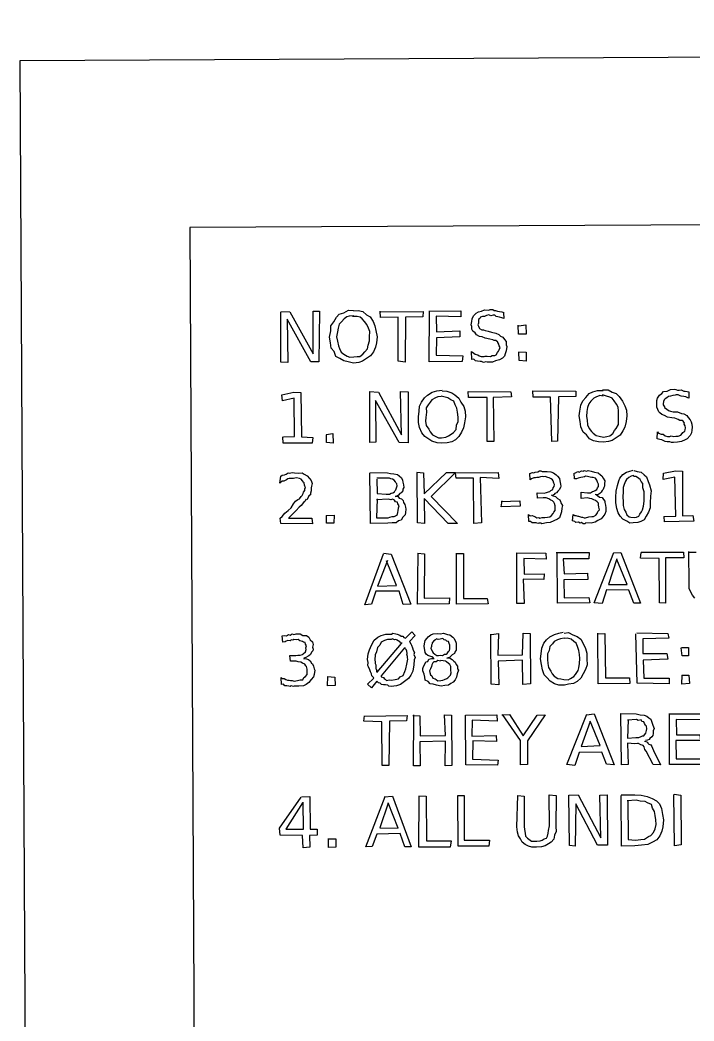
# Model space of a CAD drawing. Header units: millimetres. Extents: x -1 to 471, y -1 to 401.
# Drawn here: x -1 to 39, y 341.8 to 401.2 of the extents above; entities that cross this region are included whole.
import ezdxf

# ---------------------------------------------------------------- set-up
doc = ezdxf.new("R2010")
doc.units = ezdxf.units.MM

msp = doc.modelspace()

# ---------------------------------------------------------------- linework, layer by layer
for points in [[(1.059, -1.205), (471.021, 1.222), (468.994, 401.183), (-1.048, 398.767)], [(11.016, 8.845), (460.96, 11.161), (459.021, 391.14), (9.042, 388.872)]]:
    msp.add_lwpolyline(points, close=True)
for points in [[(18.781, 383.912), (19.05, 383.934), (19.316, 383.873), (19.547, 383.679), (19.767, 383.554), (19.93, 383.28), (20.04, 383.03), (20.099, 382.741), (20.177, 382.373), (20.143, 382.026), (20.077, 381.76), (19.946, 381.474), (19.777, 381.246), (19.539, 381.092), (19.304, 380.933), (19.085, 380.848), (18.763, 380.811), (18.454, 380.885), (18.2, 380.956), (17.951, 381.078), (17.723, 381.213), (17.617, 381.508), (17.438, 381.709), (17.392, 382.021), (17.347, 382.348), (17.418, 382.722), (17.428, 383.018), (17.595, 383.256), (17.748, 383.545), (17.91, 383.726), (18.188, 383.804), (18.465, 383.948), (18.771, 383.943)], [(23.259, 383.902), (25.151, 383.922), (25.153, 383.562), (23.672, 383.605), (23.698, 382.668), (25.092, 382.722), (25.094, 382.379), (23.704, 382.311), (23.682, 381.277), (25.254, 381.241), (25.233, 380.905), (23.272, 380.889), (23.281, 383.918)], [(27.689, 383.805), (27.691, 383.452), (27.574, 383.503), (27.446, 383.54), (27.335, 383.566), (27.25, 383.571), (27.161, 383.651), (27.069, 383.662), (26.921, 383.622), (26.818, 383.671), (26.674, 383.641), (26.546, 383.589), (26.429, 383.586), (26.309, 383.542), (26.283, 383.465), (26.196, 383.393), (26.203, 383.271), (26.194, 383.176), (26.146, 383.093), (26.199, 383.003), (26.228, 382.915), (26.262, 382.86), (26.385, 382.782), (26.485, 382.785), (26.593, 382.746), (26.761, 382.704), (26.961, 382.643), (27.223, 382.594), (27.406, 382.508), (27.503, 382.419), (27.64, 382.357), (27.73, 382.214), (27.838, 382.105), (27.845, 381.903), (27.872, 381.797), (27.84, 381.532), (27.779, 381.36), (27.736, 381.218), (27.612, 381.114), (27.44, 381.013), (27.203, 380.94), (27.022, 380.875), (26.708, 380.872), (26.632, 380.897), (26.497, 380.853), (26.376, 380.905), (26.286, 380.914), (26.136, 380.922), (26.023, 380.947), (25.925, 381.04), (25.806, 381.035), (25.775, 381.498), (25.925, 381.398), (25.992, 381.34), (26.147, 381.308), (26.235, 381.252), (26.356, 381.209), (26.529, 381.208), (26.595, 381.225), (26.702, 381.221), (26.907, 381.197), (27.003, 381.257), (27.171, 381.273), (27.25, 381.31), (27.318, 381.434), (27.38, 381.525), (27.424, 381.594), (27.485, 381.739), (27.426, 381.848), (27.398, 381.944), (27.34, 382.041), (27.337, 382.051), (27.215, 382.161), (27.13, 382.162), (27.037, 382.204), (26.876, 382.239), (26.598, 382.295), (26.422, 382.382), (26.246, 382.401), (26.072, 382.484), (25.994, 382.607), (25.861, 382.706), (25.799, 382.835), (25.797, 382.99), (25.751, 383.095), (25.798, 383.286), (25.818, 383.45), (25.895, 383.61), (26.063, 383.77), (26.191, 383.859), (26.372, 383.905), (26.548, 383.975), (26.806, 383.962), (26.888, 383.998), (27.042, 383.989), (27.121, 383.945), (27.202, 383.929), (27.32, 383.897), (27.44, 383.869), (27.586, 383.856), (27.695, 383.812)], [(14.484, 383.871), (14.98, 383.864), (16.365, 381.365), (16.365, 383.904), (16.738, 383.889), (16.711, 380.898), (16.227, 380.89), (14.829, 383.412), (14.872, 380.851), (14.448, 380.873), (14.446, 383.854)], [(18.782, 383.624), (18.513, 383.595), (18.372, 383.558), (18.203, 383.435), (18.052, 383.263), (17.921, 383.122), (17.851, 382.895), (17.809, 382.678), (17.762, 382.378), (17.819, 382.123), (17.87, 381.848), (17.928, 381.682), (18.025, 381.455), (18.199, 381.336), (18.391, 381.225), (18.558, 381.17), (18.782, 381.187), (18.984, 381.203), (19.145, 381.215), (19.312, 381.336), (19.443, 381.49), (19.602, 381.668), (19.635, 381.869), (19.71, 382.127), (19.712, 382.382), (19.73, 382.692), (19.663, 382.89), (19.56, 383.102), (19.423, 383.286), (19.282, 383.441), (19.161, 383.537), (18.977, 383.585), (18.716, 383.578)], [(20.389, 383.862), (22.906, 383.883), (22.877, 383.57), (21.862, 383.548), (21.835, 380.871), (21.429, 380.924), (21.416, 383.544), (20.377, 383.526), (20.356, 383.902)], [(28.582, 383.032), (29.014, 383.09), (29.026, 382.536), (28.574, 382.527), (28.552, 383.066)], [(28.575, 381.484), (29.017, 381.453), (29.029, 380.933), (28.603, 380.968), (28.581, 381.467)], [(24.036, 379.172), (24.316, 379.153), (24.608, 379.042), (24.782, 378.929), (25.028, 378.724), (25.153, 378.498), (25.33, 378.233), (25.411, 377.959), (25.422, 377.626), (25.372, 377.257), (25.302, 376.968), (25.181, 376.722), (25.029, 376.459), (24.827, 376.266), (24.614, 376.133), (24.34, 376.081), (24.025, 376.055), (23.729, 376.075), (23.422, 376.181), (23.237, 376.292), (23.001, 376.462), (22.821, 376.672), (22.69, 376.988), (22.637, 377.294), (22.636, 377.626), (22.676, 377.96), (22.692, 378.247), (22.807, 378.497), (22.987, 378.76), (23.173, 378.911), (23.433, 379.095), (23.719, 379.157), (24.036, 379.201)], [(29.407, 379.163), (31.986, 379.155), (31.973, 378.834), (30.938, 378.804), (30.893, 376.176), (30.549, 376.153), (30.471, 378.791), (29.452, 378.797), (29.425, 379.168)], [(33.57, 379.228), (33.903, 379.225), (34.127, 379.094), (34.373, 379.007), (34.562, 378.833), (34.742, 378.549), (34.881, 378.281), (34.986, 378.012), (35.002, 377.69), (34.965, 377.342), (34.886, 377.011), (34.779, 376.792), (34.615, 376.538), (34.383, 376.371), (34.141, 376.224), (33.911, 376.149), (33.63, 376.128), (33.321, 376.139), (33.029, 376.192), (32.799, 376.315), (32.609, 376.55), (32.417, 376.719), (32.282, 377.035), (32.238, 377.351), (32.169, 377.687), (32.221, 377.969), (32.28, 378.323), (32.398, 378.58), (32.572, 378.777), (32.763, 379.011), (32.991, 379.101), (33.266, 379.178), (33.607, 379.193)], [(38.693, 379.083), (38.682, 378.731), (38.628, 378.755), (38.511, 378.809), (38.387, 378.837), (38.245, 378.848), (38.181, 378.875), (38.048, 378.923), (37.948, 378.937), (37.875, 378.911), (37.735, 378.895), (37.598, 378.853), (37.48, 378.832), (37.381, 378.753), (37.284, 378.697), (37.217, 378.635), (37.18, 378.525), (37.163, 378.403), (37.171, 378.337), (37.249, 378.209), (37.242, 378.176), (37.32, 378.111), (37.366, 378.096), (37.484, 378.004), (37.6, 377.962), (37.768, 377.928), (38.016, 377.924), (38.247, 377.821), (38.388, 377.801), (38.578, 377.698), (38.658, 377.574), (38.761, 377.453), (38.825, 377.331), (38.866, 377.183), (38.887, 377.008), (38.86, 376.84), (38.856, 376.665), (38.774, 376.511), (38.591, 376.326), (38.473, 376.267), (38.248, 376.158), (38.015, 376.121), (37.78, 376.108), (37.664, 376.108), (37.559, 376.136), (37.403, 376.133), (37.289, 376.15), (37.161, 376.223), (37.089, 376.253), (36.967, 376.274), (36.819, 376.315), (36.831, 376.729), (36.895, 376.657), (37.05, 376.597), (37.159, 376.589), (37.281, 376.492), (37.42, 376.462), (37.554, 376.456), (37.644, 376.493), (37.773, 376.463), (37.91, 376.479), (38.061, 376.478), (38.215, 376.53), (38.288, 376.625), (38.34, 376.69), (38.459, 376.773), (38.476, 376.861), (38.488, 376.976), (38.475, 377.089), (38.416, 377.193), (38.425, 377.244), (38.362, 377.358), (38.294, 377.412), (38.165, 377.41), (38.066, 377.466), (37.867, 377.538), (37.682, 377.566), (37.431, 377.604), (37.25, 377.712), (37.087, 377.759), (36.961, 377.852), (36.901, 377.922), (36.856, 378.049), (36.79, 378.194), (36.795, 378.357), (36.789, 378.602), (36.837, 378.723), (36.947, 378.905), (37.089, 379.001), (37.187, 379.127), (37.398, 379.152), (37.597, 379.254), (37.833, 379.259), (37.918, 379.239), (38.012, 379.202), (38.126, 379.199), (38.237, 379.22), (38.396, 379.154), (38.474, 379.144), (38.595, 379.12), (38.711, 379.106)], [(14.601, 376.443), (15.256, 376.447), (15.241, 378.728), (14.545, 378.581), (14.515, 378.938), (15.223, 379.094), (15.64, 379.059), (15.685, 376.426), (16.342, 376.389), (16.303, 376.069), (14.594, 376.052), (14.565, 376.426)], [(19.716, 379.119), (20.259, 379.079), (21.612, 376.561), (21.555, 379.136), (22.018, 379.108), (22.013, 376.078), (21.473, 376.106), (20.079, 378.593), (20.094, 376.124), (19.738, 376.096), (19.744, 379.119)], [(23.985, 378.832), (23.778, 378.814), (23.648, 378.745), (23.419, 378.641), (23.327, 378.491), (23.209, 378.345), (23.082, 378.148), (23.095, 377.909), (23.067, 377.584), (23.054, 377.362), (23.091, 377.108), (23.238, 376.888), (23.327, 376.741), (23.464, 376.557), (23.621, 376.48), (23.82, 376.382), (23.996, 376.38), (24.257, 376.408), (24.408, 376.5), (24.573, 376.601), (24.711, 376.698), (24.866, 376.866), (24.881, 377.123), (24.984, 377.352), (24.984, 377.6), (24.941, 377.905), (24.904, 378.141), (24.804, 378.337), (24.72, 378.548), (24.552, 378.627), (24.382, 378.754), (24.215, 378.792), (23.982, 378.859)], [(25.609, 379.134), (28.119, 379.107), (28.148, 378.81), (27.069, 378.777), (27.114, 376.156), (26.718, 376.155), (26.705, 378.766), (25.606, 378.765), (25.589, 379.124)], [(33.595, 378.86), (33.394, 378.881), (33.173, 378.786), (33.038, 378.727), (32.875, 378.557), (32.744, 378.391), (32.661, 378.185), (32.622, 377.932), (32.618, 377.633), (32.651, 377.423), (32.676, 377.157), (32.76, 376.928), (32.913, 376.747), (33.013, 376.649), (33.186, 376.523), (33.367, 376.469), (33.618, 376.408), (33.828, 376.448), (33.999, 376.503), (34.173, 376.642), (34.271, 376.802), (34.379, 376.93), (34.516, 377.171), (34.505, 377.409), (34.521, 377.638), (34.503, 377.967), (34.492, 378.197), (34.395, 378.367), (34.259, 378.565), (34.143, 378.723), (34.003, 378.783), (33.792, 378.851), (33.565, 378.923)], [(17.144, 376.579), (17.535, 376.626), (17.562, 376.054), (17.166, 376.106), (17.17, 376.562)], [(30.521, 372.993), (30.635, 372.938), (30.767, 372.896), (30.897, 372.776), (31.017, 372.696), (31.069, 372.602), (31.093, 372.513), (31.177, 372.352), (31.155, 372.192), (31.128, 371.99), (31.065, 371.809), (31.003, 371.636), (30.886, 371.546), (30.669, 371.452), (30.45, 371.341), (30.239, 371.323), (29.966, 371.261), (29.891, 371.319), (29.78, 371.318), (29.719, 371.299), (29.621, 371.329), (29.462, 371.324), (29.375, 371.339), (29.281, 371.413), (29.182, 371.414), (29.158, 371.821), (29.271, 371.745), (29.385, 371.768), (29.481, 371.735), (29.551, 371.698), (29.653, 371.624), (29.777, 371.64), (29.843, 371.604), (29.984, 371.64), (30.145, 371.644), (30.298, 371.662), (30.431, 371.695), (30.538, 371.769), (30.635, 371.892), (30.67, 371.967), (30.751, 372.062), (30.746, 372.195), (30.742, 372.337), (30.719, 372.473), (30.675, 372.552), (30.584, 372.642), (30.49, 372.682), (30.368, 372.754), (30.209, 372.809), (30.036, 372.817), (29.695, 372.797), (29.688, 373.108), (30.091, 373.098), (30.233, 373.139), (30.344, 373.162), (30.438, 373.181), (30.492, 373.244), (30.612, 373.314), (30.628, 373.41), (30.682, 373.487), (30.701, 373.6), (30.671, 373.682), (30.636, 373.816), (30.59, 373.878), (30.512, 373.945), (30.394, 374.002), (30.323, 374.027), (30.152, 374.083), (30.059, 374.058), (29.976, 374.09), (29.871, 374.056), (29.755, 374.029), (29.665, 374.016), (29.58, 374.011), (29.474, 373.996), (29.339, 373.938), (29.255, 373.891), (29.237, 374.266), (29.394, 374.323), (29.474, 374.302), (29.567, 374.347), (29.716, 374.36), (29.816, 374.413), (29.903, 374.409), (29.982, 374.38), (30.085, 374.377), (30.28, 374.377), (30.499, 374.349), (30.647, 374.289), (30.807, 374.183), (30.888, 374.103), (30.998, 373.961), (31.023, 373.829), (31.072, 373.621), (31.095, 373.511), (31.059, 373.423), (30.986, 373.29), (30.903, 373.219), (30.835, 373.11), (30.729, 373.074), (30.687, 373.012), (30.553, 372.941)], [(33.176, 373.011), (33.273, 372.948), (33.386, 372.854), (33.533, 372.829), (33.617, 372.718), (33.707, 372.608), (33.696, 372.53), (33.747, 372.374), (33.758, 372.212), (33.761, 371.994), (33.706, 371.842), (33.582, 371.686), (33.484, 371.558), (33.277, 371.461), (33.127, 371.36), (32.892, 371.307), (32.574, 371.322), (32.503, 371.272), (32.423, 371.278), (32.314, 371.355), (32.232, 371.305), (32.145, 371.379), (31.98, 371.356), (31.917, 371.41), (31.788, 371.44), (31.816, 371.825), (31.912, 371.773), (31.972, 371.769), (32.099, 371.718), (32.143, 371.724), (32.305, 371.674), (32.365, 371.663), (32.466, 371.63), (32.561, 371.627), (32.752, 371.679), (32.929, 371.697), (33.028, 371.696), (33.166, 371.786), (33.245, 371.877), (33.286, 372.003), (33.389, 372.104), (33.352, 372.268), (33.33, 372.392), (33.324, 372.504), (33.24, 372.577), (33.148, 372.659), (33.042, 372.705), (32.938, 372.748), (32.806, 372.769), (32.674, 372.805), (32.295, 372.771), (32.298, 373.144), (32.661, 373.119), (32.849, 373.114), (32.96, 373.193), (33.041, 373.2), (33.128, 373.255), (33.23, 373.314), (33.268, 373.414), (33.315, 373.496), (33.322, 373.624), (33.264, 373.736), (33.245, 373.796), (33.216, 373.866), (33.152, 373.984), (33, 374.029), (32.931, 374.023), (32.823, 374.049), (32.674, 374.08), (32.545, 374.096), (32.496, 374.063), (32.402, 374.042), (32.276, 374.028), (32.189, 373.993), (32.114, 373.987), (32.015, 373.944), (31.889, 373.943), (31.88, 374.279), (31.955, 374.298), (32.095, 374.371), (32.181, 374.343), (32.315, 374.409), (32.432, 374.399), (32.474, 374.439), (32.616, 374.39), (32.707, 374.43), (32.887, 374.395), (33.077, 374.335), (33.303, 374.289), (33.436, 374.185), (33.525, 374.124), (33.607, 373.984), (33.693, 373.829), (33.672, 373.636), (33.68, 373.498), (33.632, 373.422), (33.592, 373.31), (33.549, 373.248), (33.487, 373.158), (33.406, 373.078), (33.275, 372.994), (33.125, 373.014)], [(35.423, 374.431), (35.617, 374.372), (35.863, 374.332), (36.047, 374.182), (36.168, 374.061), (36.268, 373.782), (36.354, 373.578), (36.453, 373.223), (36.408, 372.909), (36.395, 372.518), (36.387, 372.227), (36.297, 371.971), (36.161, 371.723), (36.036, 371.515), (35.849, 371.403), (35.66, 371.342), (35.389, 371.339), (35.181, 371.317), (34.999, 371.435), (34.763, 371.55), (34.615, 371.724), (34.491, 371.917), (34.417, 372.183), (34.36, 372.52), (34.352, 372.86), (34.368, 373.205), (34.455, 373.539), (34.528, 373.82), (34.595, 373.99), (34.769, 374.209), (34.982, 374.338), (35.133, 374.369), (35.385, 374.456)], [(37.207, 371.714), (37.925, 371.727), (37.868, 374.045), (37.163, 373.899), (37.185, 374.269), (37.907, 374.419), (38.316, 374.405), (38.322, 371.748), (38.933, 371.765), (38.986, 371.421), (37.252, 371.38), (37.219, 371.702)], [(14.906, 371.606), (16.293, 371.605), (16.327, 371.269), (14.446, 371.292), (14.404, 371.614), (14.527, 371.715), (14.688, 371.902), (14.882, 372.06), (15.068, 372.228), (15.207, 372.46), (15.33, 372.617), (15.452, 372.715), (15.55, 372.752), (15.658, 372.9), (15.722, 372.943), (15.771, 373.063), (15.797, 373.159), (15.875, 373.257), (15.882, 373.308), (15.884, 373.37), (15.915, 373.413), (15.855, 373.571), (15.827, 373.696), (15.792, 373.741), (15.746, 373.819), (15.655, 373.927), (15.551, 373.967), (15.386, 374), (15.273, 373.981), (15.208, 373.954), (15.104, 373.969), (14.948, 373.953), (14.857, 373.935), (14.789, 373.878), (14.63, 373.803), (14.523, 373.804), (14.394, 373.678), (14.454, 374.109), (14.523, 374.164), (14.66, 374.187), (14.766, 374.214), (14.88, 374.294), (14.955, 374.278), (15.048, 374.292), (15.147, 374.31), (15.261, 374.307), (15.48, 374.28), (15.719, 374.299), (15.844, 374.22), (16.012, 374.111), (16.162, 373.959), (16.244, 373.842), (16.303, 373.674), (16.266, 373.502), (16.26, 373.41), (16.244, 373.307), (16.244, 373.229), (16.206, 373.1), (16.21, 373.001), (16.112, 372.937), (16.088, 372.874), (16.001, 372.697), (15.938, 372.711), (15.879, 372.598), (15.787, 372.532), (15.658, 372.367), (15.541, 372.264), (15.361, 372.06), (15.153, 371.857), (14.923, 371.625)], [(19.73, 374.325), (20.789, 374.301), (20.973, 374.258), (21.16, 374.24), (21.385, 374.194), (21.473, 374.114), (21.614, 374.002), (21.686, 373.865), (21.708, 373.751), (21.748, 373.593), (21.763, 373.423), (21.696, 373.33), (21.702, 373.236), (21.609, 373.104), (21.522, 373.081), (21.437, 372.982), (21.374, 372.938), (21.236, 372.886), (21.404, 372.907), (21.485, 372.788), (21.626, 372.764), (21.714, 372.661), (21.747, 372.537), (21.823, 372.42), (21.852, 372.263), (21.867, 372.15), (21.853, 371.946), (21.828, 371.797), (21.697, 371.668), (21.596, 371.489), (21.449, 371.45), (21.308, 371.338), (21.064, 371.326), (20.814, 371.316), (19.785, 371.293), (19.735, 374.271)], [(20.148, 373.929), (20.173, 373.078), (20.717, 373.04), (20.911, 373.033), (21.003, 373.093), (21.106, 373.109), (21.194, 373.17), (21.243, 373.24), (21.279, 373.288), (21.322, 373.408), (21.36, 373.53), (21.35, 373.639), (21.3, 373.693), (21.272, 373.77), (21.191, 373.864), (21.09, 373.921), (20.99, 373.945), (20.911, 373.979), (20.732, 373.976), (20.163, 373.974)], [(22.539, 374.335), (22.931, 374.301), (22.958, 373.058), (24.291, 374.311), (24.826, 374.313), (23.383, 372.892), (24.942, 371.29), (24.398, 371.298), (22.963, 372.771), (22.976, 371.295), (22.566, 371.328), (22.547, 374.318)], [(24.83, 374.304), (27.36, 374.327), (27.396, 373.97), (26.294, 374.016), (26.363, 371.328), (25.925, 371.291), (25.893, 373.979), (24.876, 373.985), (24.831, 374.286)], [(35.421, 374.136), (35.261, 374.093), (35.129, 374.016), (34.992, 373.904), (34.93, 373.806), (34.851, 373.605), (34.794, 373.437), (34.79, 373.19), (34.779, 372.851), (34.798, 372.592), (34.796, 372.35), (34.859, 372.113), (34.941, 371.965), (34.998, 371.809), (35.153, 371.685), (35.242, 371.674), (35.439, 371.649), (35.588, 371.673), (35.713, 371.733), (35.789, 371.847), (35.88, 371.974), (35.934, 372.1), (36, 372.314), (36.041, 372.612), (36.043, 372.859), (36.046, 373.168), (35.964, 373.411), (35.961, 373.659), (35.85, 373.791), (35.805, 373.91), (35.651, 374.025), (35.538, 374.083), (35.399, 374.085)], [(20.175, 372.76), (20.136, 371.628), (20.825, 371.618), (20.934, 371.675), (21.066, 371.702), (21.174, 371.708), (21.263, 371.74), (21.377, 371.824), (21.393, 371.956), (21.427, 372.04), (21.432, 372.218), (21.472, 372.348), (21.404, 372.448), (21.385, 372.549), (21.265, 372.583), (21.203, 372.678), (21.08, 372.728), (20.981, 372.696), (20.828, 372.73), (20.133, 372.705)], [(27.55, 372.603), (28.645, 372.637), (28.675, 372.316), (27.547, 372.286), (27.594, 372.633)], [(17.136, 371.76), (17.626, 371.791), (17.594, 371.3), (17.173, 371.31), (17.162, 371.763)], [(20.541, 369.522), (21, 369.475), (22.169, 366.507), (21.726, 366.481), (21.477, 367.279), (20.104, 367.276), (19.846, 366.51), (19.439, 366.47), (20.558, 369.48)], [(20.778, 369.097), (20.201, 367.575), (21.329, 367.607), (20.736, 369.08)], [(22.565, 369.521), (22.992, 369.49), (22.974, 366.85), (24.474, 366.873), (24.461, 366.514), (22.567, 366.492), (22.608, 369.508)], [(24.85, 369.511), (25.306, 369.516), (25.301, 366.841), (26.719, 366.846), (26.762, 366.515), (24.883, 366.491), (24.885, 369.512)], [(28.464, 369.548), (30.193, 369.523), (30.213, 369.174), (28.88, 369.214), (28.904, 368.281), (30.1, 368.293), (30.074, 367.968), (28.849, 367.981), (28.913, 366.541), (28.472, 366.54), (28.479, 369.547)], [(30.813, 369.569), (32.767, 369.573), (32.743, 369.184), (31.231, 369.187), (31.282, 368.301), (32.679, 368.34), (32.69, 367.966), (31.26, 367.947), (31.287, 366.878), (32.749, 366.89), (32.808, 366.587), (30.881, 366.556), (30.86, 369.566)], [(34.23, 369.55), (34.643, 369.563), (35.81, 366.558), (35.417, 366.569), (35.129, 367.338), (33.809, 367.358), (33.54, 366.538), (33.074, 366.585), (34.242, 369.563)], [(34.407, 369.202), (33.917, 367.666), (35.024, 367.664), (34.421, 369.153)], [(35.855, 369.591), (38.381, 369.583), (38.389, 369.25), (37.299, 369.249), (37.315, 366.562), (36.941, 366.582), (36.922, 369.215), (35.821, 369.225), (35.854, 369.561)], [(39.049, 366.856), (38.914, 367.026), (38.818, 367.219), (38.713, 367.424), (38.714, 367.683), (38.684, 369.621)], [(38.703, 369.591), (39.13, 369.579)], [(15.791, 363.275), (15.975, 363.264), (16.099, 363.225), (16.202, 363.127), (16.268, 363.002), (16.338, 362.952), (16.4, 362.82), (16.429, 362.669), (16.461, 362.577), (16.426, 362.322), (16.385, 362.188), (16.25, 362.028), (16.121, 361.858), (15.961, 361.74), (15.802, 361.659), (15.512, 361.641), (15.25, 361.629), (15.209, 361.618), (15.067, 361.644), (15, 361.603), (14.919, 361.638), (14.812, 361.649), (14.696, 361.66), (14.606, 361.756), (14.481, 361.723), (14.467, 362.138), (14.538, 362.084), (14.645, 362.078), (14.75, 362.036), (14.847, 361.993), (14.952, 361.993), (15.033, 361.959), (15.131, 361.964), (15.251, 361.933), (15.446, 361.959), (15.599, 362.009), (15.759, 362.016), (15.821, 362.137), (15.917, 362.202), (16.018, 362.318), (16.01, 362.445), (16.023, 362.579), (16.021, 362.644), (15.975, 362.794), (15.926, 362.849), (15.872, 362.938), (15.744, 363.003), (15.629, 363.058), (15.486, 363.072), (15.353, 363.124), (15.019, 363.121), (14.982, 363.443), (15.334, 363.458), (15.462, 363.479), (15.605, 363.468), (15.743, 363.511), (15.785, 363.542), (15.913, 363.663), (15.911, 363.678), (15.958, 363.803), (15.942, 363.914), (15.98, 364.03), (15.913, 364.122), (15.898, 364.221), (15.792, 364.245), (15.741, 364.286), (15.569, 364.325), (15.485, 364.402), (15.354, 364.385), (15.217, 364.396), (15.158, 364.365), (15.069, 364.39), (15.009, 364.314), (14.869, 364.353), (14.767, 364.305), (14.701, 364.259), (14.571, 364.246), (14.527, 364.617), (14.668, 364.645), (14.793, 364.629), (14.912, 364.695), (15.007, 364.66), (15.116, 364.739), (15.216, 364.694), (15.303, 364.725), (15.352, 364.743), (15.6, 364.734), (15.75, 364.641), (15.976, 364.632), (16.117, 364.547), (16.196, 364.39), (16.329, 364.267), (16.367, 364.097), (16.338, 363.957), (16.372, 363.821), (16.35, 363.731), (16.279, 363.643), (16.212, 363.519), (16.122, 363.43), (16.069, 363.415), (15.934, 363.332), (15.825, 363.292)], [(19.968, 362.123), (19.861, 362.238), (19.828, 362.367), (19.769, 362.486), (19.739, 362.599), (19.663, 362.772), (19.613, 362.855), (19.635, 363.045), (19.607, 363.209), (19.632, 363.553), (19.718, 363.798), (19.834, 364.064), (19.99, 364.356), (20.208, 364.533), (20.413, 364.634), (20.681, 364.726), (21.021, 364.724), (21.112, 364.784), (21.279, 364.733), (21.356, 364.72), (21.521, 364.666), (21.609, 364.609), (21.708, 364.606), (21.763, 364.517), (21.854, 364.483), (22.241, 364.86), (22.434, 364.641), (22.099, 364.285), (22.166, 364.149), (22.211, 364.065), (22.271, 363.903), (22.306, 363.765), (22.384, 363.632), (22.354, 363.518), (22.425, 363.325), (22.367, 363.204), (22.355, 362.892), (22.285, 362.53), (22.171, 362.283), (22.03, 362.089), (21.806, 361.907), (21.561, 361.733), (21.315, 361.643), (21.011, 361.614), (20.861, 361.638), (20.802, 361.683), (20.67, 361.703), (20.543, 361.708), (20.429, 361.722), (20.345, 361.812), (20.246, 361.836), (20.147, 361.928), (19.84, 361.531), (19.595, 361.749), (19.966, 362.102)], [(21.65, 364.191), (21.559, 364.191), (21.519, 364.276), (21.449, 364.313), (21.36, 364.355), (21.289, 364.402), (21.208, 364.387), (21.081, 364.434), (21.005, 364.409), (20.783, 364.394), (20.603, 364.351), (20.413, 364.251), (20.323, 364.06), (20.198, 363.927), (20.143, 363.675), (20.064, 363.496), (20.031, 363.191), (20.063, 363.066), (20.063, 362.978), (20.091, 362.904), (20.101, 362.8), (20.089, 362.669), (20.139, 362.614), (20.14, 362.493), (20.176, 362.464), (21.615, 364.156)], [(23.515, 363.306), (23.414, 363.364), (23.305, 363.41), (23.182, 363.45), (23.089, 363.525), (23.024, 363.638), (23.013, 363.763), (22.981, 363.859), (22.969, 364.014), (22.981, 364.145), (23.032, 364.336), (23.149, 364.475), (23.201, 364.553), (23.371, 364.676), (23.509, 364.736), (23.738, 364.766), (23.942, 364.735), (24.112, 364.783), (24.345, 364.703), (24.489, 364.672), (24.664, 364.546), (24.736, 364.473), (24.829, 364.311), (24.87, 364.184), (24.859, 363.975), (24.866, 363.899), (24.861, 363.772), (24.81, 363.687), (24.772, 363.577), (24.637, 363.483), (24.551, 363.407), (24.471, 363.341), (24.317, 363.289), (24.468, 363.305), (24.621, 363.211), (24.735, 363.108), (24.807, 363.059), (24.862, 362.919), (24.956, 362.829), (24.954, 362.669), (24.997, 362.578), (24.93, 362.366), (24.894, 362.161), (24.799, 362.008), (24.686, 361.873), (24.555, 361.794), (24.402, 361.698), (24.195, 361.672), (23.979, 361.635), (23.692, 361.682), (23.491, 361.744), (23.322, 361.776), (23.199, 361.902), (23.032, 361.989), (22.999, 362.165), (22.958, 362.339), (22.887, 362.552), (22.896, 362.678), (22.932, 362.803), (23.011, 362.929), (23.058, 363.074), (23.19, 363.101), (23.248, 363.233), (23.41, 363.273), (23.562, 363.281)], [(23.376, 363.961), (23.357, 363.865), (23.442, 363.737), (23.453, 363.661), (23.5, 363.614), (23.603, 363.527), (23.728, 363.458), (23.808, 363.461), (23.909, 363.47), (24.059, 363.457), (24.165, 363.524), (24.273, 363.524), (24.331, 363.567), (24.41, 363.688), (24.475, 363.742), (24.5, 363.844), (24.496, 363.964), (24.492, 364.07), (24.445, 364.17), (24.411, 364.277), (24.319, 364.304), (24.255, 364.365), (24.155, 364.388), (24.085, 364.472), (23.922, 364.427), (23.799, 364.411), (23.693, 364.442), (23.638, 364.383), (23.541, 364.318), (23.446, 364.212), (23.433, 364.148), (23.393, 364.068), (23.395, 363.961)], [(26.975, 364.703), (27.378, 364.75), (27.338, 363.474), (28.813, 363.487), (28.844, 364.769), (29.27, 364.766), (29.284, 361.77), (28.836, 361.728), (28.809, 363.168), (27.368, 363.126), (27.402, 361.703), (26.956, 361.758), (26.918, 364.716)], [(31.284, 364.784), (31.536, 364.811), (31.803, 364.675), (32.054, 364.583), (32.27, 364.415), (32.414, 364.172), (32.552, 363.868), (32.629, 363.586), (32.64, 363.261), (32.645, 362.891), (32.543, 362.619), (32.418, 362.361), (32.277, 362.113), (32.049, 361.918), (31.833, 361.791), (31.548, 361.755), (31.297, 361.696), (30.962, 361.698), (30.702, 361.769), (30.46, 361.932), (30.254, 362.144), (30.093, 362.309), (29.999, 362.595), (29.933, 362.921), (29.883, 363.246), (29.912, 363.548), (29.952, 363.892), (30.067, 364.178), (30.233, 364.375), (30.428, 364.565), (30.704, 364.701), (30.972, 364.773), (31.233, 364.835)], [(31.277, 364.48), (31.063, 364.441), (30.881, 364.384), (30.688, 364.281), (30.595, 364.15), (30.437, 363.983), (30.387, 363.747), (30.295, 363.542), (30.3, 363.223), (30.315, 362.972), (30.363, 362.743), (30.493, 362.532), (30.564, 362.357), (30.685, 362.228), (30.903, 362.079), (31.084, 362.074), (31.269, 362.036), (31.521, 362.011), (31.658, 362.085), (31.855, 362.213), (31.959, 362.33), (32.124, 362.558), (32.147, 362.723), (32.203, 362.983), (32.207, 363.27), (32.186, 363.514), (32.158, 363.752), (32.086, 363.995), (31.996, 364.181), (31.851, 364.294), (31.696, 364.424), (31.468, 364.484), (31.285, 364.471)], [(33.306, 364.738), (33.709, 364.765), (33.733, 362.118), (35.16, 362.128), (35.184, 361.788), (33.312, 361.762), (33.286, 364.774)], [(35.601, 364.796), (37.447, 364.765), (37.498, 364.474), (35.956, 364.437), (35.956, 363.574), (37.387, 363.576), (37.435, 363.245), (35.985, 363.177), (36.026, 362.112), (37.53, 362.109), (37.528, 361.78), (35.62, 361.807), (35.546, 364.746)], [(21.804, 363.909), (20.406, 362.249), (20.41, 362.184), (20.54, 362.147), (20.594, 362.097), (20.657, 362.039), (20.729, 361.978), (20.811, 361.993), (20.898, 362.004), (21.032, 361.979), (21.244, 362.021), (21.432, 362.068), (21.544, 362.193), (21.711, 362.273), (21.827, 362.505), (21.883, 362.661), (21.937, 362.946), (22.001, 363.234), (21.97, 363.316), (21.978, 363.394), (21.934, 363.531), (21.96, 363.58), (21.928, 363.717), (21.9, 363.811), (21.86, 363.844), (21.822, 363.929)], [(38.26, 363.93), (38.671, 363.932), (38.668, 363.425), (38.292, 363.439), (38.232, 363.911)], [(23.944, 363.126), (23.77, 363.148), (23.683, 363.085), (23.544, 363.073), (23.475, 363.013), (23.43, 362.898), (23.394, 362.799), (23.334, 362.654), (23.29, 362.541), (23.297, 362.451), (23.344, 362.307), (23.425, 362.241), (23.478, 362.116), (23.611, 362.069), (23.679, 362.03), (23.775, 361.953), (23.964, 361.969), (24.083, 361.979), (24.169, 362.023), (24.307, 362.095), (24.378, 362.127), (24.482, 362.238), (24.534, 362.293), (24.567, 362.427), (24.559, 362.585), (24.551, 362.72), (24.551, 362.799), (24.484, 362.925), (24.408, 362.974), (24.294, 363.073), (24.228, 363.116), (24.09, 363.141), (23.937, 363.154)], [(17.216, 362.204), (17.666, 362.17), (17.679, 361.681), (17.228, 361.649), (17.237, 362.205)], [(38.285, 362.28), (38.699, 362.277), (38.726, 361.792), (38.267, 361.753), (38.294, 362.279)], [(19.413, 359.86), (21.958, 359.897), (21.92, 359.579), (20.897, 359.552), (20.862, 356.925), (20.461, 356.914), (20.458, 359.521), (19.375, 359.564), (19.418, 359.864)], [(22.292, 359.884), (22.713, 359.88), (22.729, 358.678), (24.228, 358.695), (24.181, 359.94), (24.582, 359.915), (24.615, 356.925), (24.207, 356.902), (24.233, 358.362), (22.711, 358.319), (22.73, 356.909), (22.324, 356.897), (22.357, 359.934)], [(25.425, 359.913), (27.291, 359.936), (27.297, 359.562), (25.825, 359.614), (25.797, 358.665), (27.251, 358.698), (27.267, 358.34), (25.848, 358.388), (25.847, 357.298), (27.353, 357.247), (27.332, 356.932), (25.449, 356.956), (25.419, 359.904)], [(27.576, 359.931), (28.037, 359.944), (28.853, 358.675), (29.677, 359.911), (30.148, 359.929), (29.107, 358.384), (29.11, 356.975), (28.69, 356.961), (28.687, 358.397), (27.614, 359.953)], [(32.611, 359.937), (33.061, 359.98), (34.264, 356.969), (33.791, 356.997), (33.517, 357.716), (32.183, 357.7), (31.922, 356.928), (31.452, 356.977), (32.63, 359.979)], [(36.057, 358.37), (36.13, 358.347), (36.231, 358.312), (36.253, 358.246), (36.307, 358.183), (36.431, 358.142), (36.499, 358.055), (36.532, 357.947), (36.594, 357.811), (37.001, 356.965), (36.575, 356.976), (36.153, 357.764), (36.084, 357.881), (36.046, 358.032), (35.971, 358.105), (35.909, 358.137), (35.831, 358.154), (35.704, 358.232), (35.645, 358.229), (35.48, 358.21), (35.043, 358.24), (35.088, 356.988), (34.691, 356.964), (34.657, 360.003), (35.562, 359.988), (35.802, 359.935), (36.047, 359.908), (36.187, 359.845), (36.323, 359.755), (36.441, 359.663), (36.499, 359.489), (36.55, 359.314), (36.629, 359.116), (36.566, 358.975), (36.58, 358.824), (36.551, 358.71), (36.494, 358.626), (36.384, 358.529), (36.335, 358.472), (36.234, 358.429), (36.12, 358.398)], [(35.079, 359.639), (35.051, 358.547), (35.551, 358.583), (35.716, 358.585), (35.862, 358.64), (35.939, 358.685), (36.025, 358.683), (36.117, 358.818), (36.128, 358.849), (36.182, 359.003), (36.196, 359.107), (36.176, 359.266), (36.12, 359.315), (36.056, 359.422), (36.012, 359.52), (35.904, 359.535), (35.851, 359.629), (35.686, 359.603), (35.59, 359.654), (35.047, 359.616)], [(37.513, 359.981), (39.427, 359.985), (39.437, 359.633), (37.939, 359.645), (37.957, 358.744), (39.351, 358.749), (39.381, 358.408), (37.92, 358.414), (37.944, 357.322), (39.464, 357.319), (39.455, 356.985), (37.549, 356.974), (37.543, 360.019)], [(32.82, 359.53), (32.288, 358.059), (33.415, 358.103), (32.83, 359.547)], [(15.681, 355.053), (16.175, 355.074), (16.19, 353.136), (16.606, 353.147), (16.601, 352.786), (16.153, 352.767), (16.163, 352.068), (15.784, 352.04), (15.74, 352.772), (14.416, 352.778), (14.377, 353.192), (15.65, 355.041)], [(20.587, 355.064), (21.081, 355.109), (22.202, 352.102), (21.814, 352.091), (21.548, 352.889), (20.151, 352.845), (19.886, 352.119), (19.506, 352.1), (20.64, 355.081)], [(22.649, 355.125), (23.081, 355.098), (23.1, 352.448), (24.567, 352.441), (24.503, 352.083), (22.655, 352.083), (22.673, 355.11)], [(24.938, 355.15), (25.352, 355.148), (25.345, 352.487), (26.857, 352.487), (26.81, 352.128), (24.983, 352.127), (24.976, 355.116)], [(28.526, 355.15), (28.907, 355.105), (28.911, 353.292), (28.928, 353.127), (28.958, 352.909), (28.995, 352.721), (29.096, 352.598), (29.179, 352.551), (29.334, 352.432), (29.455, 352.42), (29.656, 352.421), (29.852, 352.452), (29.983, 352.498), (30.099, 352.566), (30.235, 352.608), (30.288, 352.722), (30.336, 352.9), (30.352, 353.071), (30.409, 353.335), (30.393, 355.178), (30.802, 355.146), (30.781, 353.306), (30.809, 353.001), (30.704, 352.785), (30.675, 352.545), (30.521, 352.364), (30.346, 352.279), (30.148, 352.145), (29.946, 352.102), (29.641, 352.081), (29.362, 352.068), (29.175, 352.132), (28.967, 352.224), (28.798, 352.373), (28.692, 352.57), (28.574, 352.737), (28.505, 352.961), (28.48, 353.289), (28.53, 355.15)], [(31.559, 355.16), (32.115, 355.183), (33.472, 352.622), (33.4, 355.165), (33.843, 355.189), (33.857, 352.192), (33.271, 352.186), (31.974, 354.651), (31.939, 352.125), (31.601, 352.177), (31.553, 355.163)], [(34.666, 355.18), (35.483, 355.186), (35.865, 355.152), (36.219, 355.079), (36.504, 354.968), (36.762, 354.834), (36.941, 354.637), (37.076, 354.364), (37.119, 354.012), (37.179, 353.701), (37.148, 353.29), (37.09, 353.019), (36.964, 352.737), (36.783, 352.509), (36.538, 352.367), (36.262, 352.237), (35.872, 352.192), (35.492, 352.148), (34.685, 352.14), (34.666, 355.142)], [(35.065, 354.837), (35.083, 352.521), (35.53, 352.492), (35.83, 352.528), (36.063, 352.558), (36.303, 352.699), (36.424, 352.766), (36.591, 352.948), (36.694, 353.152), (36.755, 353.42), (36.736, 353.696), (36.683, 353.948), (36.661, 354.199), (36.542, 354.391), (36.477, 354.599), (36.244, 354.708), (36.101, 354.778), (35.797, 354.811), (35.568, 354.868), (35.023, 354.824)], [(37.822, 355.215), (38.224, 355.17), (38.232, 352.203), (37.838, 352.161), (37.793, 355.199)], [(15.743, 354.7), (14.743, 353.14), (15.788, 353.151), (15.771, 354.745)], [(20.825, 354.687), (20.324, 353.217), (21.423, 353.202), (20.826, 354.701)], [(17.276, 352.562), (17.719, 352.562), (17.726, 352.078), (17.278, 352.061), (17.286, 352.584)]]:
    msp.add_lwpolyline(points)

doc.saveas('drawing.dxf')
